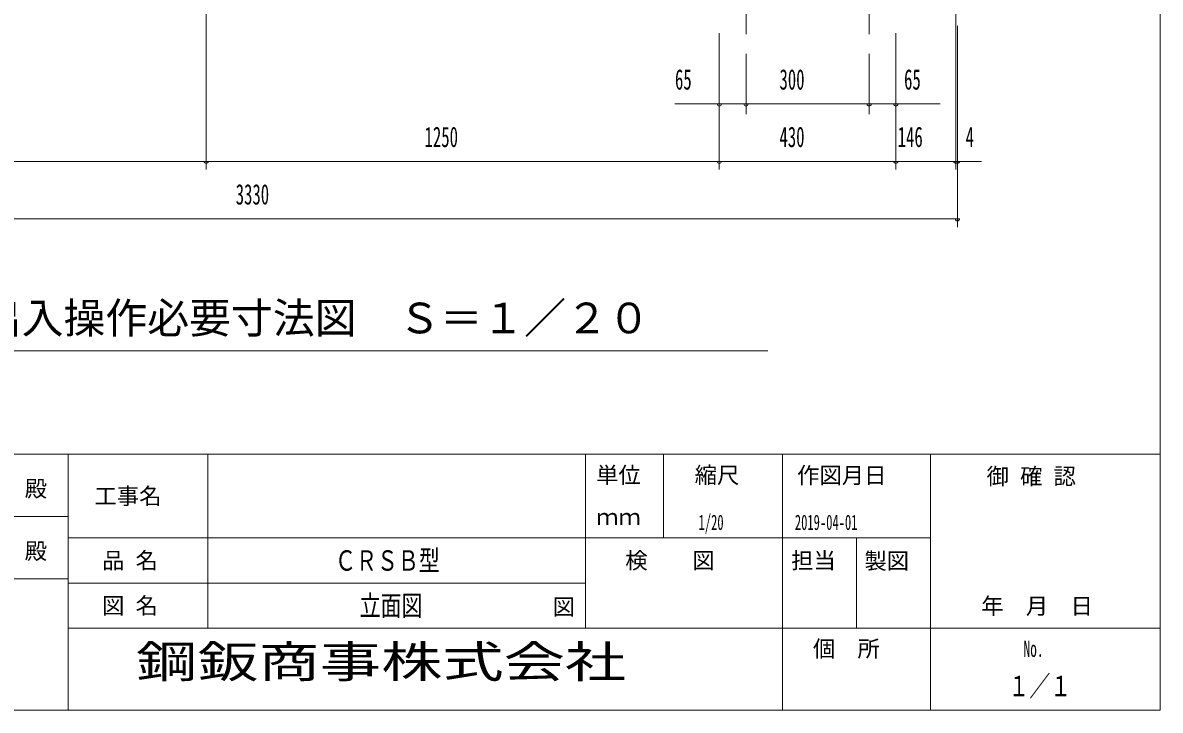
# Model space of a CAD drawing. Units: millimetres, scale not verified. Extents: x -5740 to 5740, y -4020 to 4020.
# Drawn here: x 2969 to 5740, y -4020 to -2345 of the extents above; entities that cross this region are included whole.
import ezdxf
from ezdxf.enums import TextEntityAlignment as Align

# ---------------------------------------------------------------- set-up
doc = ezdxf.new("R2010")
doc.units = ezdxf.units.MM
doc.header["$LTSCALE"] = 10
doc.linetypes.add('CHAIN2', pattern=[12, 9, -1, 1, -1])
doc.layers.add('0-1_0_F_', color=7, linetype='Continuous')
doc.layers.add('0-D_2-5DIM', color=7, linetype='Continuous')
for name, color, linetype, lineweight in [('0-4_2_2_CENTER', 3, 'CHAIN2', 18), ('0-5_2_5_DIM', 3, 'Continuous', 18), ('0-7_F_F_', 5, 'Continuous', 18)]:
    doc.layers.add(name, color=color, linetype=linetype, lineweight=lineweight)
doc.styles.add('ＭＳ ゴシック', font='')
doc.styles.get('ＭＳ ゴシック').set_extended_font_data('MS Gothic')

msp = doc.modelspace()

# ---------------------------------------------------------------- linework, layer by layer
at = {"layer": '0-4_2_2_CENTER'}
for p, q in [((4731, -2282.68), (4731, -2382.68)), ((5031, -2282.68), (5031, -2382.68))]:
    msp.add_line(p, q, dxfattribs=at)
at = {"layer": '0-5_2_5_DIM'}
for p, q in [((5242, -2041.05), (5242, -2702.68)), ((3416, -2096.75), (3416, -2702.68)), ((5246, -2351.95), (5246, -2842.68)), ((4666, -2370.18), (4666, -2702.68)), ((5096, -2370.18), (5096, -2702.68)), ((4731, -2420.18), (4731, -2567.68)), ((5031, -2420.18), (5031, -2567.68)), ((5204, -2542.68), (4558, -2542.68)), ((4671, -2542.68), (4661, -2542.68)), ((4736, -2542.68), (4726, -2542.68)), ((5036, -2542.68), (5026, -2542.68)), ((5101, -2542.68), (5091, -2542.68)), ((1916, -2682.68), (5305, -2682.68)), ((3421, -2682.68), (3411, -2682.68)), ((4671, -2682.68), (4661, -2682.68)), ((5101, -2682.68), (5091, -2682.68)), ((5247, -2682.68), (5237, -2682.68)), ((5251, -2682.68), (5241, -2682.68)), ((5246, -2822.68), (1916, -2822.68)), ((5251, -2822.68), (5241, -2822.68)), ((2864.5, -3143.98), (4784.5, -3143.98))]:
    msp.add_line(p, q, dxfattribs=at)
for centre in [(4666, -2542.68), (4731, -2542.68), (5031, -2542.68), (5096, -2542.68), (3416, -2682.68), (4666, -2682.68), (5096, -2682.68), (5242, -2682.68), (5246, -2682.68), (5246, -2822.68)]:
    msp.add_arc(centre, 5, 180, 0, dxfattribs=at)
at = {"layer": '0-7_F_F_'}
for p, q in [((5740, -4019.87), (5740, 4020.13)), ((5740, -3395.87), (-5740, -3395.87)), ((3080, -4019.87), (3080, -3395.87)), ((3420, -3819.87), (3420, -3395.87)), ((4340, -3819.87), (4340, -3395.87)), ((4530, -3599.87), (4530, -3395.87)), ((4820, -4019.87), (4820, -3395.87)), ((5180, -4019.87), (5180, -3395.87)), ((1560, -3547.87), (3080, -3547.87)), ((3080, -3599.87), (5180, -3599.87)), ((5000, -3819.87), (5000, -3599.87)), ((1560, -3699.87), (3080, -3699.87)), ((3080, -3709.87), (4340, -3709.87)), ((3080, -3819.87), (5740, -3819.87)), ((-5740, -4019.87), (5740, -4019.87))]:
    msp.add_line(p, q, dxfattribs=at)

# ---------------------------------------------------------------- texts
at = {"layer": '0-1_0_F_', "style": 'ＭＳ ゴシック'}
for s, height, width, p in [('1/20', 37.39, 0.6, (4615.4, -3591.88)), ('2019-04-01', 37.39, 0.6, (4850, -3591.88)), ('ＣＲＳＢ型', 49.85, 0.75, (3730, -3694.87)), ('立面図', 49.85, 0.75, (3790, -3804.87)), ('１／１', 49.85, 0.75, (5370, -4000.77))]:
    msp.add_text(s, height=height, dxfattribs=dict(at, width=width)).set_placement(p, align=Align.BOTTOM_LEFT)
at = {"layer": '0-5_2_5_DIM', "color": 7, "style": 'ＭＳ ゴシック', "width": 0.6}
for s, p in [('65', (4558, -2522.68)), ('300', (4812.5, -2522.68)), ('65', (5116, -2522.68)), ('1250', (3948, -2662.68)), ('430', (4812.5, -2662.68)), ('146', (5100.5, -2662.68)), ('4', (5266, -2662.68)), ('3330', (3488, -2802.68))]:
    msp.add_text(s, height=49.85, dxfattribs=at).set_placement(p, align=Align.BOTTOM_LEFT)
at = {"layer": '0-5_2_5_DIM', "color": 7, "style": 'ＭＳ ゴシック'}
msp.add_text('出入操作必要寸法図\u3000Ｓ＝１／２０', height=74.78, dxfattribs=at).set_placement((2864.5, -3123.98), align=Align.BOTTOM_LEFT)
at = {"layer": '0-7_F_F_', "color": 7, "style": 'ＭＳ ゴシック'}
for s, p in [('単位', (4366, -3478.87)), ('縮尺', (4606, -3478.87)), ('作図月日', (4855.5, -3479.28)), ('御 確 認', (5317.1, -3481.64)), ('殿', (2974, -3511.87)), ('工事名', (3144, -3529.87)), ('ｍｍ', (4366, -3580.87)), ('殿', (2974, -3663.87)), ('品 名', (3162.5, -3686.87)), ('検\u3000\u3000図', (4437, -3686.87)), ('担当', (4841, -3686.87)), ('製図', (5019.4, -3687.85)), ('図 名', (3162.5, -3796.87)), ('\u3000年\u3000月\u3000日', (5249.5, -3797.64)), ('図', (4260, -3799.87)), ('個  所', (4894, -3901.87))]:
    msp.add_text(s, height=39.88, dxfattribs=at).set_placement(p, align=Align.BOTTOM_LEFT)
at = {"layer": '0-7_F_F_', "color": 7, "style": 'ＭＳ ゴシック', "width": 0.6}
msp.add_text('No.', height=39.88, dxfattribs=at).set_placement((5407, -3901.87), align=Align.BOTTOM_LEFT)
at = {"layer": '0-D_2-5DIM', "style": 'ＭＳ ゴシック', "width": 1.4}
msp.add_text('鋼鈑商事株式会社', height=78.15, dxfattribs=at).set_placement((3245.29, -3963.95), align=Align.BOTTOM_LEFT)

doc.saveas('drawing.dxf')
